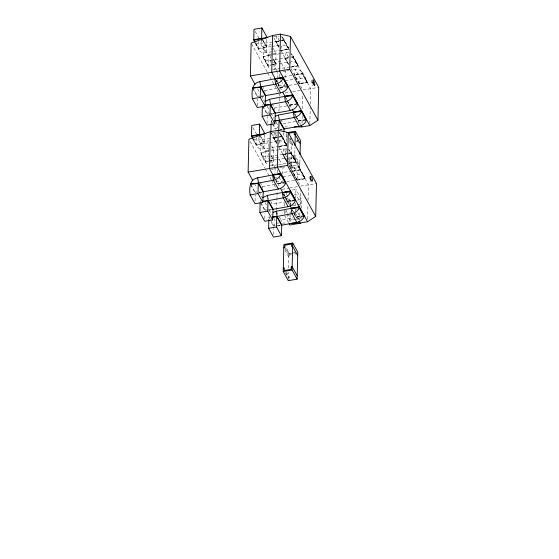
<?xml version="1.0" encoding="UTF-8"?>
<svg xmlns="http://www.w3.org/2000/svg" width="559" height="559" viewBox="0 0 559 559"><rect width="100%" height="100%" fill="white"/><g stroke="black" fill="none" stroke-linecap="round" stroke-linejoin="round"><path stroke-width="0.42" stroke-dasharray="2.79 2.1" d="M255.065 201.093L255.204 195.028M256.546 137.703C255.135 143.216 256.35 150.119 263.408 148.869L278.34 146.43M257.294 105.798L257.461 98.866M258.803 41.541C257.385 47.054 258.607 53.957 265.665 52.707L280.597 50.268M269.822 160.44L267.789 156.779L268.935 151.356L268.879 140.805L261.011 142.14C259.236 150.322 261.612 159.294 267.943 164.842M271.108 55.201L271.136 44.643L263.268 45.978L263.268 57.766L268.921 67.751L271.311 69.071M264.456 134.635L264.26 143.349L268.697 142.769M266.692 39.34L266.517 47.187L270.954 46.607M261.011 142.14L265.881 150.93L265.881 162.711M263.268 45.978L268.138 54.768L268.138 66.549M264.805 218.667L264.924 213.468M267.034 123.371L267.202 116.44M276.607 143.125L273.547 137.633L257.44 140.169L253.814 139.359L252.542 138.429M278.857 46.963L275.936 41.499L273.239 41.883M276.293 159.741L273.512 160.042L273.749 149.595L271.311 145.2M273.162 48.305L276.006 53.433L275.769 63.88L278.55 63.579M273.568 234.48L273.714 228.414M276.467 177.755L274.895 178.021L274.937 176.288M274.951 175.421L275.098 169.356M278.123 140.519L275.762 140.917L276.006 130.52M275.154 78.798L277.264 82.529L277.208 79.259M277.229 78.393L277.369 72.328M276.677 210.1L277.124 191.08M278.997 111.346L279.158 104.428M279.234 100.969L279.402 94.052M275.839 181.074L277.46 184.002L277.774 183.541L285.642 182.206M278.089 84.912L279.717 87.84L280.024 87.379L287.109 86.177M278.634 146.786L286.501 145.452L281.631 136.662L281.394 135.068L279.332 132.944M280.891 50.624L288.758 49.29L283.888 40.5L283.644 38.906L281.589 36.782M287.48 162.746L282.938 154.361L271.108 156.234M288.521 64.39L285.132 58.178L273.365 60.072M282.819 174.087L282.966 168.021M283.79 132.651L283.63 139.582L278.913 140.386M285.076 77.925L285.237 70.993M284.342 214.181L284.419 211.016M284.531 206.04L284.615 202.693M284.769 195.992L284.824 193.617M286.46 133.587L285.845 159.769L294.691 158.267L299.757 167.407L290.911 168.909L288.374 164.339M286.501 145.452L286.264 143.859L281.394 135.068M288.758 49.29L288.514 47.697L283.644 38.906M285.579 198.648L287.2 201.575L287.515 201.114L295.383 199.78M287.424 101.752L289.457 105.413L289.772 104.952L296.85 103.75M288.675 163.347L295.753 162.145L290.883 153.362L290.645 151.768L288.591 149.637M290.932 67.185L298.01 65.983L293.14 57.2L292.902 55.607L290.841 53.475M285.495 272.799L289.289 279.654L289.352 277.117L288.367 277.285L288.486 272.219M288.584 267.992L288.926 253.632L285.97 248.308M290.911 168.909L291.539 141.881L289.429 138.073M289.953 221.839L290.114 215.229M290.128 214.39L290.212 211.043M290.331 206.019L290.435 201.275L287.263 195.545M285.048 250.159L288.842 257.014L289.828 256.847L289.883 254.31L285.663 246.701M298.855 164.192L299.841 164.032L294.775 154.892L293.789 155.06L298.855 164.192L298.792 166.729L291.91 167.896L291.973 165.366L288.598 159.273M289.352 141.448L291.463 145.256L292.448 145.088L292.504 142.559M296.738 179.446L292.189 171.054L282.022 172.661M298.792 166.729L293.727 157.589L293.789 155.06M294.691 158.267L294.949 147.29M295.753 162.145L295.515 160.552L290.645 151.768M298.01 65.983L297.772 64.39L292.902 55.607M295.39 212.308L295.466 209.143M295.543 205.838L295.599 203.329M295.718 198.305L295.928 189.368L291.679 190.095M294.348 214.46L295.97 217.388L296.284 216.927L304.145 215.592M280.849 119.458L283.287 123.853L306.402 119.43M299.4 84.011L294.237 74.871L295.376 69.449C302.712 68.31 305.291 77.505 307.261 82.676L299.4 84.011L294.935 75.961M299.757 167.407L300.015 156.429M297.004 179.816L297.143 180.18L305.011 178.838L300.141 170.055C299.841 164.674 292.657 165.143 288.975 166.289M307.261 82.676L302.391 73.893L302.153 72.3M299.75 220.498L299.952 211.903M300.092 205.887L300.456 190.416M302.028 123.476L302.209 115.741M302.37 108.865L302.671 95.973M296.207 219.198L301.042 218.38L301.14 214.195M301.28 208.332L301.49 199.395L295.928 189.368M305.011 178.838L304.767 177.245L299.897 168.462M307.618 219.163L307.96 204.552M308.058 200.255L308.421 184.784L288.779 149.344M309.854 123.86L310.217 108.39M310.315 104.093L310.678 88.622L291.456 53.944M261.605 40.052L260.794 43.923L265.665 52.707L266.804 47.291L261.933 38.501M264.505 95.862L257.65 96.414L258.656 94.171M271.185 55.194L270.046 60.617L271.262 62.811M262.52 105.204L262.681 104.435M259.355 136.214L258.537 140.085L263.408 148.869L264.547 143.453L259.676 134.663M280.925 48.717L281.736 44.846L286.46 45.572L288.514 47.697M279.465 76.534L280.276 72.663M261.395 192.093L255.393 192.576L257.287 189.424M271.45 120.248L271.136 121.736L271.947 123.197M287.738 86.959L280.024 87.581L277.585 83.186M284.657 83.773L284.168 86.1L281.121 85.967L278.179 84.444M260.117 202.078L260.424 200.597M290.666 63.09L290.994 61.539L294.041 61.672L296.983 63.195L297.772 64.39M278.829 144.103L279.486 141.008L278.668 139.54M266.853 210.016L265.134 210.149L267.027 206.998M277.208 172.703L278.026 168.825M268.879 217.898L269.193 216.417M285.481 183.121L277.767 183.743L276.146 180.816M299.107 83.654L300.246 78.232L295.376 69.449L292.057 69.994M282.239 180.711L281.918 182.262L280.821 182.346L277.194 181.535L275.922 180.606M297.011 179.041L297.989 174.394L293.119 165.611L291.98 171.033L296.85 179.816M268.397 111.744L267.237 114.707L262.772 106.65M276.321 129.038L278.047 126.648M274.909 223.726L273.749 226.681L270.912 221.56M311.601 80.258C310.881 81.705 311.51 85.22 313.075 85.506M280.674 40.43L276.02 41.632L280.744 40.828M281.45 40.227L283.769 39.626L288.64 48.416L280.891 50.422L288.758 49.087M288.374 57.528L285.279 58.325L288.423 57.794M291.477 56.725L293.028 56.326L297.898 65.11L290.925 66.912M272.659 64.627L268.013 65.829L263.142 57.046L270.891 55.041L263.023 56.375L267.894 65.165L271.038 64.627M273.435 64.432L275.762 63.831L273.323 59.436M281.519 135.788L273.77 137.793L281.638 136.459M287.675 153.285L283.022 154.487L287.745 153.69M288.444 153.089L290.771 152.488L295.641 161.272L288.668 163.074M269.634 160.992L265.756 161.998L260.885 153.208L268.634 151.203L260.767 152.537L265.637 161.327L267.999 160.929M270.409 160.796L273.505 159.993L271.073 155.598M271.688 169.503L273.239 169.104M274.015 168.902L276.342 168.301M262.339 86.072L264.777 90.467L278.054 88.133M285.251 93.032L291.945 91.858M292.776 91.718L300.302 90.397M272.086 103.646L274.518 108.041L287.794 105.707M260.089 182.234L262.52 186.629L276.628 184.149M282.162 189.34L288.849 188.166M289.688 188.02L298.052 186.559M286.369 201.722L272.261 204.203L269.829 199.808M279.409 217.088L281.03 220.015L292.65 217.975M281.526 40.695L283.888 40.297M276.02 41.834L280.737 41.038M281.526 40.905L283.888 40.5M268.138 54.768L276.006 53.433M291.567 57.256L293.147 56.99M285.272 58.534L288.416 57.996M291.567 57.465L293.14 57.2M273.309 62.538L280.387 61.343L284.852 69.393M271.828 64.495L275.762 63.831L273.337 59.485M298.017 65.78L290.149 67.115L302.81 89.957L318.735 87.379M302.398 73.69L294.523 75.227L302.391 73.893M307.268 82.473L299.4 83.808L307.15 81.803L302.279 73.019L294.237 74.871M280.024 87.581L285.53 86.645M261.43 96.462L263.792 96.064M287.326 100.76L289.765 105.155L295.271 104.219M271.171 114.036L275.105 113.372M296.095 116.579L298.534 120.975L304.823 119.905M279.94 129.856L282.302 129.45M273.763 138.003L281.631 136.662M287.382 135.956L286.397 136.117L287.242 137.64M296.368 141.064L297.982 140.784M295.949 141.972L297.668 141.679M286.508 145.249L278.641 146.584L286.39 144.578L279.57 132.259M265.881 150.93L270.605 150.126M271.388 149.994L273.749 149.595M288.528 153.557L290.89 153.152M283.015 154.696L287.738 153.893M288.528 153.76L290.883 153.362M271.052 158.7L278.13 157.505L282.19 164.821M285.922 156.394L286.907 156.227M268.788 160.789L273.505 159.993M286.844 158.756L293.727 157.589M295.76 161.942L287.892 163.277L300.56 186.119L316.478 183.541M291.973 165.366L290.987 165.527L288.458 160.964M300.141 169.852L292.28 171.187L300.022 169.181L304.9 177.965L297.15 179.97L305.011 178.635M292.273 171.389L300.141 170.055M277.767 183.743L284.063 182.674M259.18 192.624L263.107 191.961M294.209 194.392L295.816 194.12L301.378 204.147L291.707 205.782M285.076 196.922L287.508 201.317L293.803 200.248M290.435 201.275L293.838 200.695M297.241 200.122L301.49 199.395M268.921 210.198L272.855 209.534M291.812 209.08L296.277 217.137L302.573 216.067M295.404 219.338L289.995 220.253L286.816 214.523M277.683 226.018L281.617 225.347M288.926 253.632L291.337 253.227M292.14 253.087L294.558 252.682M289.883 254.31L295.047 253.437M273.547 36.601L279.262 36.118M272.408 42.023L259.697 44.007L257.741 43.791L254.799 42.267M271.779 46.474L279.248 45.251M272.848 54.922L280.311 53.706M281.142 53.566L286.117 52.756L289.171 52.881M272.533 60.211C269.389 61.008 264.98 61.092 263.268 57.766M279.374 63.44L288.5 61.944M289.848 66.961L274.916 69.407L271.863 69.274M282.931 71.482L286.25 70.944M287.081 70.804L288.737 70.532M284.279 76.499L291.742 75.276M285.314 80.678L301.336 78.148L304.969 78.959L307.024 81.083M285.831 85.827L284.168 86.1L282.141 82.439M289.15 85.282L298.275 83.787M272.121 132.63L277.662 132.35M269.529 142.636C274.553 142.524 282.623 138.164 286.264 143.859M271.422 150.951L278.061 149.868M278.885 149.728L286.264 148.974M270.283 156.373C267.132 157.17 262.723 157.254 261.011 153.928M277.124 159.601L286.25 158.106M277.641 164.751L272.659 165.569L269.613 165.436M278.473 164.619L287.599 163.123M279.849 167.784L282.337 167.372M283.161 167.239L284.824 166.966M283.057 176.84L291.351 175.484M292.182 175.344C296.109 174.667 302.279 172.759 304.767 177.245M283.574 181.989L281.918 182.262L278.263 175.673M286.893 181.444L296.018 179.956M289.765 105.155L297.479 104.533M268.25 113.924L274.252 113.435M298.534 120.975L306.248 120.353M280.443 129.464L282.155 129.325M288.737 157.701L293.461 158.428L295.515 160.552M287.508 201.317L295.229 200.695M267.705 209.946L271.995 209.597M296.277 217.137L303.991 216.515M279.905 225.487L273.903 225.969L270.654 220.113M284.678 126.907L288.989 126.914M277.236 223.069L278.969 223.069M282.421 223.069L285.873 223.076M309.553 176.462L309.022 177.364L309.469 180.019M309.952 181.172L310.203 181.556M281.75 36.433L289.345 50.135M279.304 40.451L276.866 36.056L275.727 41.478L278.976 47.333M288.556 57.144L286.117 52.756L284.978 58.171L289.443 66.228M273.882 37.767L278.948 46.907M281.058 50.708L288.521 64.187M273.218 58.856L276.055 63.985L274.916 69.407L273.295 66.472M262.856 40.541L266.503 47.138L258.754 49.136L255.512 43.281M262.052 39.13L266.517 47.187L258.642 48.472L255.798 43.343M255.232 31.479L258.88 38.075M273.33 64.138L277.39 71.461M280.52 79.511L281.736 81.705M275.929 79.664L277.145 81.859M275.943 80.007L277.201 82.278M277.592 82.984L281.813 90.6M285.586 97.406L286.928 99.823M287.263 100.431L291.882 108.76M294.817 114.057L300.686 124.65M284.894 96.372L286.921 100.033M294.069 112.918L295.69 115.846M255.232 43.267L258.887 49.856M276.579 81.782L277.39 83.249M295.788 116.838L298.226 121.226L298.52 122.917M251.571 43.854L267.174 71.999M267.593 72.754L278.557 92.535M297.22 140.113L299.331 143.922M289.974 137.989L291.239 140.274M289.492 139.764L292.448 145.088M257.545 88.874L259.236 91.914M261.339 95.722L264.295 101.046M267.244 106.371L268.935 109.41M271.038 113.211L273.994 118.536M276.097 122.344L278.207 126.145M279.493 132.595L287.088 146.297M252.78 87.63L257.65 96.414M262.926 105.937L267.391 113.987M271.29 121.017L272.506 123.218M272.911 123.951L275.755 129.073M253.031 89.077L257.091 96.4M272.352 123.93L275.196 129.052M276.642 135.879L274.609 132.217L273.47 137.64L276.719 143.495M286.299 153.306L283.867 148.918L282.728 154.333L287.193 162.389M288.535 161.803L291.91 167.896M270.891 132.134L275.762 140.917M271.206 133.168L276.691 143.069M278.801 146.877L287.487 162.543M270.961 155.018L273.805 160.147L272.659 165.569L270.228 161.174M259.795 135.292L264.26 143.349M252.975 127.641L256.63 134.237M271.08 160.3L275.14 167.623M295.487 208.353L296.277 209.786M297.863 212.651L301.042 218.38M286.075 193.393L286.865 194.825M287.34 197.907L290.918 204.349M295.376 213.098L299.344 220.26M253.136 138.772L256.385 144.634L264.253 143.3L256.504 145.298L252.85 138.709M274.085 176.56L274.895 178.021M285.167 196.705L289.534 204.587M273.714 176.218L274.944 178.44M275.335 179.146L279.975 187.517M283.755 194.329L289.625 204.922M292.63 210.338L293.44 211.805M293.817 212.483L298.429 220.812M272.897 174.96L274.518 177.888M283.043 193.26L284.671 196.195M252.57 138.695L256.63 146.018M273.917 177.21L275.14 179.411M272.995 175.945L274.21 178.139M282.735 193.519L283.958 195.713M250.159 141.539L264.917 168.161M265.343 168.916L271.241 179.565M271.667 180.326L275.88 187.936M285.817 209.995L287.403 212.86M287.801 213.573L291.372 220.022M284.433 210.226L286.418 213.811M284.72 215.69L288.689 222.852M276.565 211.959L277.781 214.16M294.6 251.871L296.291 254.918M254.45 183.513L256.979 188.076M259.09 191.884L262.038 197.208M264.994 202.533L267.097 206.334M269.207 210.135L271.737 214.698M273.847 218.506L275.112 220.784M250.928 184.526L255.393 192.576M261.074 202.833L265.134 210.149M269.033 217.178L270.249 219.38M250.781 185.239L254.841 192.562M260.522 202.812L264.582 210.135M285.181 248.469L289.828 256.847M286.397 271.786L289.352 277.117M285.838 272.715L288.367 277.285M289.457 105.413L289.758 107.104M279.717 87.84L280.01 89.531M274.518 108.041L274.818 109.732M287.2 201.575L287.501 203.266M264.777 90.467L265.078 92.158M281.03 220.015L281.331 221.706M262.52 186.629L262.821 188.32"/><path stroke-width="0.84" d="M252.766 180.473L248.126 172.102L248.895 139.254L270.36 131.644L278.228 130.31L288.227 132.581L316.478 183.541L315.709 216.396L307.555 221.741L299.694 223.076L291.917 223.076M255.016 84.311L250.383 75.94L251.152 43.092L272.61 35.483L280.478 34.148L290.484 36.419L318.735 87.379L317.959 120.234L309.812 125.579L301.944 126.914L294.174 126.914M250.132 194.902C249.223 188.411 249.447 179.069 257.65 177.839L280.772 173.416C280.506 177.133 276.796 179.481 273.484 180.291L258.286 183.059L257.999 193.568L262.87 202.358L255.002 203.693L250.132 194.902L257.999 193.568M252.542 138.429L251.515 135.844L251.76 125.447L259.628 124.112L264.498 132.902M252.382 98.74C251.473 92.249 251.704 82.907 259.907 81.677L283.022 77.254C282.756 80.971 279.053 83.319 275.741 84.13L260.536 86.897L260.249 97.406L265.12 106.196L257.252 107.531L252.382 98.74L260.249 97.406M254.799 42.267L253.772 39.682L254.01 29.285L261.878 27.95L266.748 36.74M259.628 124.112L259.39 134.558L265.483 133.713M261.878 27.95L261.647 38.396L267.74 37.551M295.383 199.78C295.117 203.49 291.407 205.838 288.095 206.648L273.009 209.325L272.61 219.932L264.742 221.266L259.872 212.476L260.096 202.945M297.633 103.618C297.367 107.328 293.664 109.676 290.352 110.486L275.259 113.163L274.86 123.77L266.999 125.104L262.122 116.314L262.346 106.783M262.87 202.358L263.205 191.8L278.354 189.075C281.666 188.264 285.376 185.916 285.642 182.206M265.12 106.196L265.455 95.638L280.611 92.913C283.923 92.102 287.626 89.754 287.892 86.044M272.61 219.932L267.74 211.141L267.992 200.688L283.224 197.865C286.536 197.054 290.247 194.707 290.512 190.989L267.391 195.412L262.597 197.753M274.86 123.77L269.99 114.979L270.249 104.526L285.481 101.703C288.793 100.893 292.497 98.545 292.762 94.827L269.648 99.25L264.854 101.591M270.36 131.644L269.494 168.601L273.267 175.414M272.61 35.483L271.744 72.439L275.524 79.245M304.145 215.592C303.879 219.31 300.176 221.657 296.864 222.468L281.778 225.144L281.373 235.744L273.512 237.079L268.641 228.296L268.844 219.631M270.912 131.267L271.094 123.469M278.228 130.31L277.362 167.267L307.555 221.741M280.478 34.148L279.612 71.105L309.812 125.579M281.373 235.744L276.502 226.961L276.761 216.508L291.994 213.678C295.306 212.867 299.009 210.519 299.275 206.809L276.16 211.232L273.078 212.399M278.759 130.799L279.095 120.241L294.251 117.516C297.563 116.705 301.266 114.357 301.532 110.647L278.417 115.07L275.335 116.237M283.811 131.784L284.105 128.947L299.121 126.306C302.433 125.495 306.136 123.148 306.402 119.43M283.224 271.527L283.86 244.5L292.706 242.997L297.772 252.137L297.136 279.165L288.29 280.667L283.224 271.527L292.071 270.025L297.136 279.165M315.709 216.396L287.459 165.429L288.227 132.581M317.959 120.234L289.716 69.267L290.484 36.419M292.071 270.025L292.706 242.997M294.991 145.599L295.327 131.239L286.481 132.742M300.057 154.738L300.393 140.379L295.327 131.239M261.605 40.052L261.933 38.501M259.355 136.214L259.676 134.663M253.884 40.353L261.633 38.347L253.772 39.682M293.356 112.443L294.251 117.516L299.121 126.306M251.634 136.515L259.383 134.509L251.515 135.844M289.716 69.267L250.383 75.94M287.459 165.429L248.126 172.102M252.626 88.343L260.494 87.008L265.364 95.799M264.728 105.518L270.235 104.582L275.105 113.372M262.122 116.314L269.99 114.979M275.07 121.065L279.004 120.402L283.874 129.185M288.304 133.273L294.327 132.252L294.265 134.782L295.25 134.621L300.316 143.754M250.376 184.505L258.237 183.17L263.107 191.961M262.471 201.68L267.985 200.744L272.855 209.534M259.872 212.476L267.74 211.141M272.813 217.227L276.747 216.564L281.617 225.347M268.641 228.296L276.502 226.961M300.931 223.125L289.883 224.998L289.087 223.565M283.776 247.875L284.762 247.707L284.824 245.177L291.707 244.003L291.644 246.54L292.63 246.372L297.695 255.512M283.301 268.145L284.286 267.985L284.224 270.514L291.113 269.347L291.169 266.811L292.154 266.643L297.22 275.783M252.78 87.63L260.494 87.008M265.092 104.994L270.235 104.582M274.714 120.744L279.004 120.402M250.523 183.792L258.237 183.17M262.835 201.156L267.985 200.744M272.464 216.906L276.747 216.564M287.892 86.247L283.022 77.456L275.154 78.798L282.868 78.176L287.738 86.959M297.633 103.82L292.762 95.03L284.894 96.372L292.609 95.75L297.479 104.533M306.395 119.633L301.525 110.85L293.664 112.184L301.378 111.562L306.248 120.353M282.651 92.109L285.167 96.651M292.301 109.515L293.559 111.786M301.105 125.405L301.944 126.914M280.611 92.913L275.741 84.13L274.846 79.05M290.352 110.486L285.481 101.703L284.587 96.623M265.672 95.54L260.801 86.75L259.907 81.677M275.412 113.114L270.542 104.323L269.648 99.25M284.182 128.926L279.311 120.143L278.417 115.07M285.635 182.409L280.765 173.625L272.897 174.96L280.611 174.338L285.481 183.121M295.376 199.982L290.505 191.199L282.637 192.534L290.359 191.912L295.229 200.695M304.145 215.802L299.275 207.012L291.407 208.346L299.121 207.724L303.991 216.515M280.394 188.271L282.917 192.813M290.044 205.677L291.721 208.703M298.855 221.567L299.694 223.076M278.354 189.075L273.484 180.291L272.589 175.212M288.095 206.648L283.224 197.865L282.33 192.785M296.864 222.468L291.994 213.678L291.099 208.605M263.415 191.702L258.544 182.912L257.65 177.839M273.162 209.276L268.292 200.485L267.391 195.412M281.925 225.088L277.054 216.305L276.16 211.232M312.781 82.054L312.977 82.746M313.04 82.907C317.694 92.766 311.629 70.783 313.208 84.123M310.524 178.216L310.951 180.284M310.58 176.63C310.385 177.832 311.077 182.227 312.439 181.088C312.642 179.886 311.95 175.498 310.58 176.63"/></g></svg>
